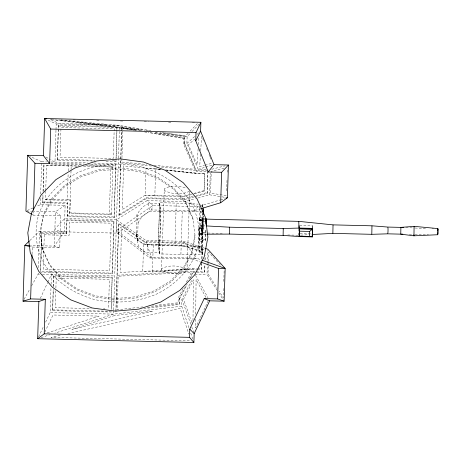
<?xml version="1.0" encoding="UTF-8"?>
<svg xmlns="http://www.w3.org/2000/svg" width="461" height="461" viewBox="0 0 461 461"><rect width="100%" height="100%" fill="white"/><g stroke="black" fill="none" stroke-linecap="round" stroke-linejoin="round"><path stroke-width="0.35" stroke-dasharray="2.31 1.73" d="M203.042 228.224L198.939 228.126L199.146 233.335L202.177 233.157L199.227 233.162L199.244 241.08L202.183 241.149L202.875 219.35L199.936 219.28L199.717 217.73L202.656 217.805L202.84 219.701L206.269 219.788M201.878 229.659L202.287 219.257L204.534 219.079M202.581 232.356L202.673 227.596M202.604 231.076L202.713 234.747L199.774 234.678L199.965 225.164L202.903 225.239L203.001 226.996M203.036 227.63L202.713 234.747M192.98 320.562L193.476 279.827L183.518 299.241L192.439 324.216M195.62 319.202L195.516 327.84L208.078 301.24M195.683 314.166L196.098 279.631L206.367 298.152M202.828 234.119L202.886 233.37L202.246 252.547L199.308 252.478L198.391 246.053L198.939 228.126M199.746 206.977L200.57 212.757L200.097 228.379L199.965 225.164M201.878 227.861L201.855 229.739L198.916 229.664M203.036 228.777L203.416 215.65M298.4 228.869L298.503 234.989M32.051 254.161L32.276 247.056L30.242 246.6M32.276 247.056L59.723 247.718L60.737 215.794L33.29 215.131L33.382 212.291M31.625 285.785L38.136 274.099L38.182 272.67M38.344 267.662L39.502 231.157L64.292 231.756L65.128 205.329L40.343 204.73L36.407 206.459M40.343 204.73L40.545 198.288M40.683 193.995L41.703 161.788L30.236 156.481M41.721 232.471L40.487 271.368L112.288 273.102L112.398 273.869L40.597 272.134L41.721 232.471L66.511 233.07L66.62 233.842L41.83 233.243M90.638 164.231L115.728 164.836L114.184 217.713L67.168 216.578L67.588 203.364L42.798 202.765L42.913 194.922M43.029 191.384L43.928 163.102M42.798 202.765L43.046 194.986M43.161 191.448L44.037 163.868M85.585 165.706L112.933 166.577L111.487 214.63L69.79 213.622L70.21 200.408L45.42 199.809L45.697 191.211M45.72 190.491L46.515 165.413L68.412 165.176L79.113 165.499M45.604 322.153L50.191 312.598L50.975 287.854M51.09 284.322L51.402 274.422L47.817 282.172M55.983 130.296L54.974 162.111L50.739 159.742M56.006 129.587L56.184 123.934L46.578 119.416M111.078 311.279L111.187 312.045L52.646 310.633L53.194 289.243M53.286 286.402L53.626 275.736L112.161 277.147L111.274 309.204M93.122 161.004L57.429 160.14L58.403 125.242L116.944 126.66L116.985 129.564M52.646 310.633L53.326 289.301M53.418 286.46L53.626 275.736M57.429 160.14L58.403 125.242M55.81 290.747L55.268 307.677L91.226 308.547M55.896 287.923L56.213 278.046L109.43 279.331L108.485 308.962M60.95 128.971L60.051 157.189L113.268 158.475L114.121 131.667M45.42 199.809L67.318 199.578L68.136 173.78M68.228 170.91L68.412 165.176M66.511 233.07L66.931 219.857L113.942 220.992L112.398 273.869M67.168 216.578L67.479 202.592L42.689 201.993M66.62 233.842L66.931 219.857M69.79 213.622L71.034 170.265M71.057 169.544L71.196 165.245M114.144 130.959L114.213 128.844L60.996 127.559M111.141 309.147L112.161 277.147M112.288 273.102L113.942 220.992M114.184 217.713L115.728 164.836M105.972 161.315L115.965 161.557L116.829 130.215M116.852 129.506L116.944 126.66M115.965 161.557L116.961 130.273M113.625 310.593L113.515 314.131L54.744 333.17M113.648 309.884L118.454 158.688M118.477 157.985L119.508 125.461L58.916 119.837M115.878 311.031L118.667 223.251L144.766 241.627L183.196 242.555L205.278 249.845M194.248 196.893L184.7 199.527L146.27 198.599L119.036 215.685L121.716 127.138L140.075 130.181M115.988 311.797L118.667 223.251M119.036 215.685L121.762 130.06M121.785 129.339L121.716 127.138M121.929 158.446L121.819 162.024L146.794 164.525M121.952 157.725L122.816 130.521M122.839 129.806L122.885 128.371L134.128 130.238M136.381 232.742L136.952 214.826L139.827 210.112L143.751 206.286L148.477 203.583L159.633 203.854L160.762 211.824L159.466 252.755C153.288 252.127 145.261 254.288 140.524 248.923C136.623 244.549 137.205 238.135 136.381 232.742L137.562 242.209M137.516 240.705L138.087 222.79L136.952 214.826M201.855 258.817L202.085 251.631L182.568 245.194L143.596 244.249L153.259 244.964L152.401 271.973L142.743 271.264L143.596 244.249L121.623 228.783L120.24 272.422L196.657 268.751M191.741 194.496L184.198 196.576L154.821 195.867L155.68 168.859L146.016 168.144L145.157 195.153L122.234 209.536L123.623 165.902L161.569 169.7M203.48 216.002L202.258 254.472A103.696 21.604 1.8 0 1 180.896 254.426L159.471 253.907L158.267 245.448L159.627 202.702L176.258 203.105A99.276 20.682 1.8 0 1 198.242 204.154M159.466 252.755L158.33 244.785L159.633 203.854M159.471 253.907L160.831 211.161L159.627 202.702M189.748 191.73L186.953 270.999C179.496 274.825 169.435 274.116 162.03 270.4L161.454 269.449L164.295 188.739C170.616 185.034 178.764 186.238 185.65 187.639M202.258 254.472L201.227 247.223A99.276 20.682 1.8 0 0 174.898 245.846L176.258 203.105M143.769 308.576L179.387 304.439L179.45 298.186L186.336 284.754M194.928 196.709L207.208 193.32L207.899 171.567L196.536 171.296L184.486 143.803L184.556 137.551L154.193 132.52M180.896 254.426L182.256 211.68A103.696 21.604 1.8 0 0 201.855 211.76M179.387 304.439L179.45 298.186M184.486 143.803L184.556 137.551M188.935 327.708L181.726 306.213L181.939 299.402L192.3 279.205M206.073 169.498L198.218 169.308L186.895 143.475L187.114 136.663L191.54 132.042M202.125 220.462L199.187 220.387L199.653 206.332M202.506 219.972L202.385 218.52L199.446 218.451L199.63 220.652L199.717 217.73M199.244 241.08L199.936 219.28M199.308 252.478L199.936 233.514L202.875 233.583M201.227 247.223L202.31 213.028M202.517 206.62L202.581 204.482A99.276 20.682 1.8 0 0 200.414 204.309M202.35 213.351L201.296 246.474L202.252 253.164M202.546 207.162L202.592 205.79L202.782 207.127M202.183 241.149L202.656 217.805M197.423 269.247L201.607 269.351L201.722 263.122M194.49 193.741L204.09 191.09L204.569 173.371L196.202 173.169L166.513 170.195M201.607 269.351L201.785 263.606M201.947 258.575L202.154 252.115L182.637 245.673L153.259 244.964M204.09 191.09L204.569 173.371M205.427 239.334L201.999 239.247L202.183 240.533L205.606 240.619L205.86 229.538M196.887 272.174L204.696 272.365L204.811 264.579M204.966 259.664L205.012 258.264M205.606 240.619L205.975 229.123M207.208 193.32L207.767 171.504M204.696 272.365L204.943 264.649M205.099 259.733L205.231 255.527M217.281 290.482L207.024 274.445L207.358 263.946M207.381 263.248L207.784 250.646M197.982 197.994L209.553 194.801L210.245 173.106M208.366 261.94L207.992 273.84L217.166 288.183M208.389 261.243L208.677 252.144L220.9 265.674M223.579 288.505L223.285 297.743L219.079 291.168M223.804 281.394L224.184 269.316M226.685 190.716L227.043 179.346M227.273 172.241L227.406 167.977M202.65 228.875L202.725 226.616M198.115 148.891L197.135 164.64L188.428 144.777L194.749 139.084M198.386 144.598L198.875 136.721M200.472 154.193L199.682 166.847L204.39 165.459M200.691 150.678L201.613 135.909M199.187 220.387L199.446 218.451M199.936 233.514L199.774 234.678M202.736 226.973L202.782 225.861M202.788 226.305L202.903 225.239M194.951 235.012L191.776 251.879L183.547 267.466L170.824 280.72L154.464 290.724L135.597 296.809L115.504 298.555L95.548 295.841L77.091 288.857L61.399 278.075L49.534 264.228L42.303 248.266L40.205 231.272L43.38 214.405L51.609 198.818L64.338 185.564L80.692 175.56L99.559 169.475L119.658 167.729L139.614 170.443L158.065 177.427L173.762 188.215L185.627 202.056L192.854 218.018L193.038 219.298L185.806 203.336L173.941 189.488L158.25 178.707L139.792 171.723L119.837 169.008L99.743 170.754L80.877 176.834L64.517 186.843L51.793 200.091L43.565 215.685L40.389 232.546L42.487 249.539L49.713 265.507L61.578 279.349L77.275 290.13L95.727 297.12L115.682 299.829L135.782 298.088L154.648 292.003L171.002 281.994L183.732 268.746L191.96 253.158L195.136 236.291L192.854 218.018M161.454 269.449L161.759 268.521C169.216 264.7 179.277 265.409 186.682 269.126L187.258 270.071M151.433 209.939L152.948 205.485L147.03 200.644L116.512 219.793L64.713 218.543L54.876 228.944L60.23 231.756L117.578 233.145L151.433 209.939L193.522 210.954L200.31 208.896M202.385 218.52L202.108 220.681L202.189 219.182L199.25 219.113M202.84 225.884L205.692 225.896M222.254 233.387L202.097 232.897L202.529 219.534M206.321 234.223L202.777 234.102M40.338 298.313L47.518 282.818M38.58 336.801L43.772 325.973M44.821 332.081L53.015 315.001L99.046 316.113L46.63 333.101M138.087 222.79L140.138 219.188L142.812 216.042L148.367 212.112L149.606 211.553L160.762 211.824M183.155 288.39L178.251 297.956L178.096 302.779L152.574 305.741M186.428 282.011L191.338 272.439L118.189 276.202L117.117 309.855L142.645 306.893M189.292 278.997L193.228 271.322L195.355 271.373M179.56 298.953L187.103 284.241M190.381 277.845L193.338 272.088L193.228 271.322L117.013 275.24L117.123 276.012M24.081 299.316L29.907 288.863M64.292 231.756L54.335 246.105L30.582 245.529M188.146 133.194L185.679 135.77L159.984 132.497M190.122 131.131L197.539 123.398M192.03 131.529L198.916 124.343M29.884 240.486L39.502 231.157M193.522 210.954L198.207 206.574L219.937 199.999M186.895 143.475L194.807 136.352M196.916 134.456L200.08 131.61M189.483 191.217C182.032 195.038 171.965 194.335 164.565 190.612L163.989 189.667M65.128 205.329L55.424 211.783L32.391 211.224M118.926 214.918L146.16 197.832L184.59 198.76L193.459 196.311M204.488 248.145L183.789 241.31L145.768 240.394L116.512 219.793L116.547 230.437L117.578 233.145L149.911 257.947L151.312 257.105L196.57 258.2L201.221 259.866M27.222 210.493L33.129 207.899M41.081 337.602L49.961 334.721M220.617 199.792L224.691 198.558M205.064 165.257L212.469 163.073M198.218 169.308L205.082 167.285M205.767 167.084L212.625 165.061M154.821 195.867L145.157 195.153L184.129 196.098L190.987 194.202M193.735 193.447L204.021 190.612M196.184 195.562L207.098 192.554M147.03 200.644L185.051 201.561L195.262 198.749M211.749 169.25L224.968 165.891M224.058 168.121L211.247 171.377L210.556 193.073L226.524 195.695M60.126 335.354L50.998 337.412L191.108 340.8M67.853 333.614L180.199 308.271L188.831 334.023M149.911 257.947L192.001 258.967L196.57 258.2L183.789 241.31M147.22 307.389L179.277 303.672M181.726 306.213L113.515 314.131L50.191 312.598M193.24 269.149L152.401 271.973L193.171 268.665L193.24 269.149L196.726 269.236M300.722 235.116L310.023 234.614M409.293 234.176L414.272 234.194M414.986 234.2L428.5 234.246M73.011 119.86L75.886 119.929M96.724 120.436L99.599 120.505M120.43 121.007L123.306 121.076M144.143 121.583L148.454 121.687M168.57 122.171L171.446 122.24M192.283 122.747L195.159 122.816M105.125 124.66L59.1 123.548L50.722 119.612L120.615 126.176L145.261 130.261M56.184 123.934L119.508 125.461L151.9 130.832M58.512 126.014L117.054 127.426M57.32 159.373L95.156 160.29M112.288 160.699L115.855 160.785M41.703 161.788L46.596 161.903M50.785 162.007L87.354 162.889M93.831 163.05L118.298 163.638M50.722 163.263L84.19 164.076M50.831 164.035L82.144 164.79M87.884 164.929L115.838 165.603M46.515 165.413L77.027 166.15M83.504 166.306L112.997 167.02L112.933 166.577M112.945 167.47L110.824 167.418L109.349 213.679L111.476 213.731M207.79 170.8L196.426 170.524L159.218 166.796M166.363 170.121L196.271 173.653L204.638 173.855M67.318 199.578L70.101 199.642L70.21 200.408M201.417 206.372L202.592 206.401M160.831 211.161L182.256 211.68M200.57 212.757L203.508 212.826M26.634 211.086L31.671 211.207M202.661 218.416L204.719 218.468M67.058 215.806L114.074 216.947M199.192 220.151L202.131 220.22M199.63 220.496L202.569 220.721M202.558 221.678L205.986 221.764M299.667 225.273L311.498 225.556M67.041 220.623L114.051 221.764M200.12 226.852L203.059 226.921M198.933 228.368L203.036 228.454M300.111 233.214L311.244 233.479M202.218 232.384L205.646 232.465M287.773 234.972L294.977 235.145M295.697 235.162L298.578 235.231M199.924 233.744L202.863 233.813M199.872 234.776L202.811 234.851M199.025 239.53L201.964 239.605M118.777 224.023L144.875 242.4L183.305 243.327L204.719 250.392M136.427 234.246C137.539 245.402 149.669 245.546 158.33 244.785M198.391 246.053L201.33 246.122L202.246 252.547M158.267 245.448L174.898 245.846M197.354 268.769L201.538 268.872M196.063 271.391L204.586 271.598M193.338 272.088L196.173 272.157M194.888 274.151L207.024 274.445M38.136 274.099L39.531 274.134M42.326 274.203L114.726 275.955M53.735 276.502L112.271 277.92M103.454 308.841L104.889 308.876M52.537 309.861L110.363 311.261M69.68 212.855L111.424 214.186L111.487 214.63M405.87 227.607L414.399 227.988M415.107 228.016L427.191 228.558M432.17 228.783L433.588 228.846M153.934 165.24L194.611 169.314L183.167 143.204L183.322 138.386L148.183 132.566M151.346 166.012L120.58 162.929L120.69 163.695M161.367 169.464L155.68 168.859L161.373 169.527M165.632 169.919L196.202 173.169L196.271 173.653M60.777 119.86L142.144 130.227M78.514 122.269L140.91 130.215M50.358 119.238L51.782 119.422M55.343 119.877L136.542 130.221M155.057 132.578L187.114 136.663L162.468 132.578M209.553 194.801L221.228 196.72M221.914 196.835L226.72 197.625M145.964 130.377L148.776 130.843M121.825 127.91L135.949 130.25M150.067 132.589L184.665 138.317M144.668 131.984L147.48 132.445M59.723 247.718L54.335 246.105L55.424 211.783L60.737 215.794M192.001 258.967L199.976 261.819M185.051 201.561L198.207 206.574L152.948 205.485L116.547 230.437L151.312 257.105L145.768 240.394M32.063 214.451L33.29 215.131M45.898 157.034L50.134 159.402M218.802 292.856L223.741 300.572M195.579 275.396L207.951 297.72M184.377 143.037L196.536 171.296M202.673 138.559L203.468 140.547M206.643 148.5L207.438 150.488M209.023 154.464L209.818 156.452M210.083 157.115L210.879 159.103M181.939 299.402L190.814 324.244M191.77 326.93L193.931 332.969M190.739 333.084L192.761 339.129M202.892 225.74L202.973 226.316M202.725 234.246L202.615 232.984M202.097 232.897L201.964 231.958M202.085 233.404L201.918 230.846M202.581 204.482L202.961 207.116M184.59 198.76L184.7 199.527M184.129 196.098L184.198 196.576M183.196 242.555L183.305 243.327M182.568 245.194L182.637 245.673M148.477 203.583L149.606 211.553M146.16 197.832L146.27 198.599M147.174 244.514L148.309 252.484M144.766 241.627L144.875 242.4M67.479 202.592L67.588 203.364M54.796 163.361L54.905 164.133M51.355 271.627L51.465 272.399M42.303 248.266L42.487 249.539M203.024 226.645L203.013 227.884M201.901 229.405L201.895 231.203M44.308 234.787L43.219 269.184L109.701 270.791L111.21 223.176L69.519 222.167L69.098 235.387L44.308 234.787M39.076 213.316C33.457 231.531 35.935 249.672 45.587 266.032C57.152 282.824 74.809 294.009 94.269 299.477C115.112 304.139 136.905 302.393 156.607 294.066C174.189 285.457 188.889 271.396 196.081 252.968C201.705 234.753 199.221 216.612 189.575 200.253C178.004 183.461 160.353 172.276 140.893 166.807C120.05 162.145 98.251 163.891 78.554 172.218C60.967 180.827 46.273 194.888 39.076 213.316M114.599 315.537L71.933 329.367L152.96 311.089L114.599 315.537"/><path stroke-width="0.69" d="M205.992 224.276L206.09 218.502L206.136 224.098M437.927 230.99L437.864 228.581L414.145 226.351L400.891 227.382L387.914 227.071L372.015 225.815L333.078 224.876L298.855 221.361L205.975 219.113M299.022 228.322L298.768 221.591M437.915 232.465L437.95 230.875M437.915 231.67L437.887 233.208M38.845 301.54L37.664 338.708L44.216 333.839L45.316 299.275L38.845 301.54L23.05 301.16L24.819 245.39L29.377 240.976M27.683 155.299L34.938 163.269L49.627 163.62L43.478 155.68L27.683 155.299L25.914 211.069L31.446 214.117M23.05 301.16L30.628 298.918L32.028 254.87M33.446 210.158L34.938 163.269M43.478 155.68L44.659 118.512L200.887 122.292L200.604 131.137L213.996 164.658L208.211 171.97L195.752 140.795L196.017 132.572L200.887 122.292M49.627 163.62L50.722 129.057L44.659 118.512L46.797 118.713M37.664 338.708L193.891 342.488L189.511 337.348L189.771 329.125L204.188 298.601L217.621 298.924L224.121 301.166L225.158 268.44L207.825 249.245L205.157 248.364M193.891 342.488L194.173 333.643L209.674 300.82L224.121 301.166M203.526 214.578L203.053 207.773M217.621 298.924L218.589 268.486L200.639 262.061M200.99 208.695L220.681 202.731L221.649 172.293L228.449 165.009L213.996 164.658M220.681 202.731L227.406 197.734L228.449 165.009M312.195 225.573L312.679 228.973L312.425 236.896L299.201 236.574L299.558 231.18L299.045 225.781M299.229 235.698L299.298 233.641M312.212 236.7L309.464 236.401L309.625 231.428L312.454 229.157L312.212 236.7L299.206 236.384M437.714 230.108L437.748 229.474M437.731 230.339L437.864 228.581M437.852 233.842L437.875 232.978M437.846 233.52L437.743 234.735L413.955 235.813L400.759 234.148L387.782 233.831L371.848 234.315L332.911 233.375L312.166 234.493M229.422 227.648L229.503 227.192L283.256 228.495L299.373 228.074L312.593 228.391M283.169 228.944L283.256 228.495L283.117 235.381L229.365 234.079L207.041 234.217M299.27 228.633L299.373 228.074M387.834 227.515C388.185 226.881 388.041 234.055 387.713 233.37M437.789 229.382L437.852 229.036L437.927 230.356M437.812 233.934L437.72 234.188M283.117 235.381L299.201 236.574L299.454 228.65L312.679 228.973M333.032 225.014L332.865 233.226M371.964 225.953L371.802 234.165M400.851 227.492L403.738 227.509M402.891 234.153L400.759 234.148L400.891 227.382M414.087 226.512L413.955 235.813L413.863 235.173M195.752 140.795L200.604 131.137M226.051 198.149L227.406 197.734M218.589 268.486L225.158 268.44L201.889 260.108M50.722 129.057L196.017 132.572M208.211 171.97L221.649 172.293M299.448 228.84L312.454 229.157M299.558 231.18L309.625 231.428M299.402 236.159L309.464 236.401M29.861 245.511L24.819 245.39L29.567 246.451M30.628 298.918L45.316 299.275M44.216 333.839L189.511 337.348M206.395 225.93L229.503 227.192L229.33 233.958M204.188 298.601L209.674 300.82M189.771 329.125L194.173 333.643M437.743 234.735L437.679 234.315M312.425 236.896L312.345 236.32M203.065 209.133L203.324 211.541M203.612 211.726A103.696 21.604 1.8 0 1 202.442 211.749M31.492 213.207L27.798 232.84L30.242 252.616L38.655 271.195L52.462 287.307L70.729 299.852L92.206 307.983L115.429 311.14L138.819 309.112L160.774 302.03L179.807 290.384L194.623 274.963L204.2 256.823L207.894 237.19L205.45 217.413L197.037 198.835L183.23 182.723L164.963 170.178L143.486 162.047L120.263 158.889L96.873 160.918L74.918 168L55.885 179.646L41.069 195.066L31.492 213.207"/></g></svg>
